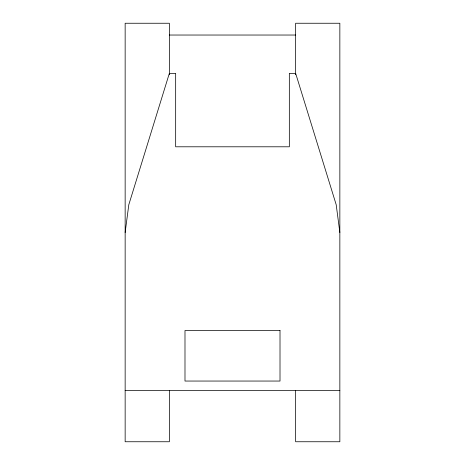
<?xml version="1.0" encoding="UTF-8"?>
<svg xmlns="http://www.w3.org/2000/svg" width="465" height="465" viewBox="0 0 465 465"><rect width="100%" height="100%" fill="white"/><g stroke="black" fill="none" stroke-linecap="round" stroke-linejoin="round"><path stroke-width="0.7" d="M125.149 232.5L128.805 204.716L169.353 73.354L175.665 73.354L175.665 146.795L289.335 146.795L289.335 73.354L295.647 73.354L336.195 204.716L339.851 232.5M169.353 35.032L295.647 35.032M125.149 390.373L339.851 390.373M295.647 74.807L295.647 23.25L339.851 23.25L339.851 441.75L295.647 441.75L295.647 390.373M169.353 74.801L169.353 23.25L125.149 23.25L125.149 441.75L169.353 441.75L169.353 390.373M280.011 330.534L184.989 330.534L184.989 381.05L280.011 381.05L280.011 330.534"/></g></svg>
